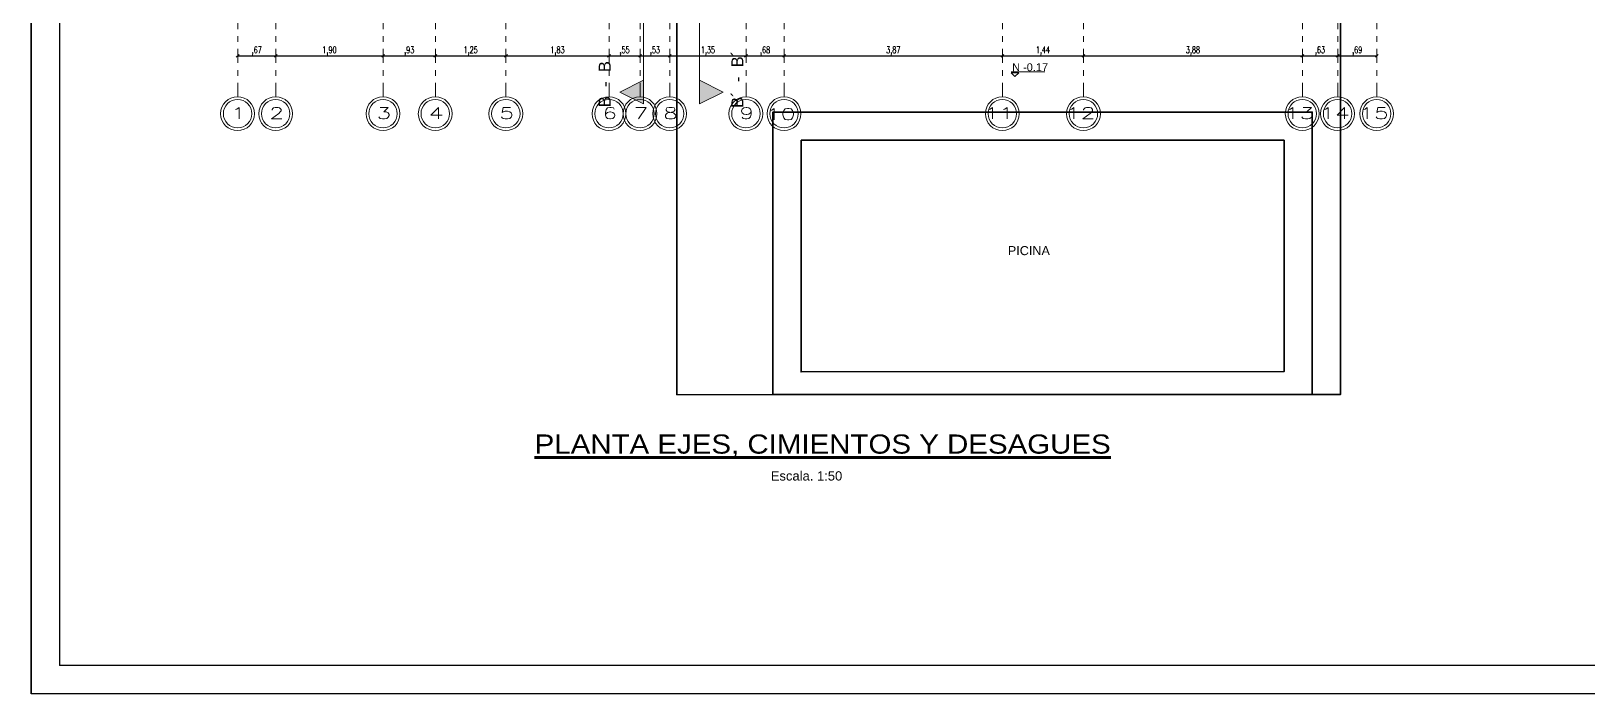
# Model space of a CAD drawing. Header units: metres. Extents: x -50 to 76, y -61 to 14.
# Drawn here: x -50.04 to -22.49, y -20.8 to -9.07 of the extents above; entities that cross this region are included whole.
import ezdxf
from ezdxf.enums import TextEntityAlignment as Align

# ---------------------------------------------------------------- set-up
doc = ezdxf.new("R2010")
doc.units = ezdxf.units.M
doc.header["$MEASUREMENT"] = 0
for name, pattern in [('CENTER', [2, 1.25, -0.25, 0.25, -0.25]), ('CENTERX2', [4, 2.5, -0.5, 0.5, -0.5]), ('DASHDOT2', [0.5, 0.25, -0.125, 0, -0.125])]:
    doc.linetypes.add(name, pattern=pattern)
for name, color, linetype, lineweight in [('1 CORTES', 113, 'Continuous', 18), ('1 NIVELES', 145, 'Continuous', 18), ('1 PISOS', 252, 'Continuous', 35), ('1 TEXTOS', 4, 'Continuous', 20), ('_TXT1', 7, 'Continuous', 0), ('achurados', 251, 'Continuous', 0), ('COTAS', 251, 'Continuous', 35), ('EJES', 251, 'CENTERX2', 0), ('F-PLANO 3', 81, 'Continuous', 20), ('TEXTO1', 7, 'Continuous', 60), ('TEXTOS', 4, 'Continuous', 25), ('TITULOS', 9, 'Continuous', 60)]:
    doc.layers.add(name, color=color, linetype=linetype, lineweight=lineweight)
doc.styles.add('DISEÑO', font='arial.ttf', dxfattribs={"width": 1.1})
doc.styles.add('Estilo_Generado_1', font='arial.ttf')
doc.styles.add('LEROY', font='arial.ttf')
doc.styles.add('ROMANS', font='romans', dxfattribs={"width": 0.7})
doc.dimstyles.new('Copy of ISO-25', dxfattribs={"dimtxt": 0.12, "dimasz": 0.05, "dimexe": 1.25, "dimexo": 0.625, "dimgap": 0.018, "dimtad": 1, "dimzin": 4, "dimtxsty": 'ROMANS', "dimblk": 'OBLIQUE', "dimcen": 2.5, "dimse1": 1, "dimse2": 1, "dimclrd": 251, "dimclrt": 14, "dimadec": 0, "dimazin": 0, "dimtfac": 1, "dimtix": 1, "dimtmove": 0, "dimatfit": 3, "dimldrblk": 'OBLIQUE', "dimfxl": 1, "dimtfill": 1, "dimarcsym": 0})

# ---------------------------------------------------------------- blocks, each defined once
blk = doc.blocks.new('FORMATO')
for p, q in [((-116.387, -41.272), (-116.387, -6.272)), ((-116.387, -6.272), (-116.387, -41.272)), ((-116.387, -6.272), (-116.387, -41.272)), ((-115.887, -6.772), (-115.887, -40.772)), ((-56.887, -40.772), (-115.887, -40.772)), ((-56.387, -41.272), (-116.387, -41.272))]:
    blk.add_line(p, q)
blk = doc.blocks.new('_Oblique')
at = {"color": 0, "linetype": 'ByBlock', "lineweight": -2}
blk.add_line((-0.5, -0.5), (0.5, 0.5), dxfattribs=at)
blk = doc.blocks.new('*D336')
at = {"layer": 'COTAS', "color": 251, "lineweight": -2, "transparency": 16777216}
blk.add_line((-46.381, -9.506), (-45.706, -9.506), dxfattribs=at)
at = {"layer": 'Defpoints', "color": 0, "transparency": 16777216}
for p in [(-46.381, -8.075), (-45.706, -8.075), (-45.706, -9.506)]:
    blk.add_point(p, dxfattribs=at)
at = {"layer": 'COTAS', "color": 251, "lineweight": -2, "transparency": 16777216, "xscale": 0.05, "yscale": 0.05, "zscale": 0.05, "rotation": 180}
blk.add_blockref('_Oblique', (-46.381, -9.506), dxfattribs=at)
at = {"layer": 'COTAS', "color": 251, "lineweight": -2, "transparency": 16777216, "xscale": 0.05, "yscale": 0.05, "zscale": 0.05}
blk.add_blockref('_Oblique', (-45.706, -9.506), dxfattribs=at)
at = {"layer": 'COTAS', "color": 14, "transparency": 16777216, "insert": (-46.044, -9.417), "char_height": 0.12, "attachment_point": 5, "style": 'ROMANS', "bg_fill": 3, "box_fill_scale": 1.25, "bg_fill_color": 256, "bg_fill_true_color": 13158600, "bg_fill_transparency": 0}
blk.add_mtext(',67', dxfattribs=at)
blk = doc.blocks.new('*D337')
at = {"layer": 'COTAS', "color": 251, "lineweight": -2, "transparency": 16777216}
blk.add_line((-45.706, -9.506), (-43.806, -9.506), dxfattribs=at)
at = {"layer": 'Defpoints', "color": 0, "transparency": 16777216}
for p in [(-45.706, -8.075), (-43.806, -9.506), (-43.806, -9.506)]:
    blk.add_point(p, dxfattribs=at)
at = {"layer": 'COTAS', "color": 251, "lineweight": -2, "transparency": 16777216, "xscale": 0.05, "yscale": 0.05, "zscale": 0.05, "rotation": 180}
blk.add_blockref('_Oblique', (-45.706, -9.506), dxfattribs=at)
at = {"layer": 'COTAS', "color": 251, "lineweight": -2, "transparency": 16777216, "xscale": 0.05, "yscale": 0.05, "zscale": 0.05}
blk.add_blockref('_Oblique', (-43.806, -9.506), dxfattribs=at)
at = {"layer": 'COTAS', "color": 14, "transparency": 16777216, "insert": (-44.756, -9.417), "char_height": 0.12, "attachment_point": 5, "style": 'ROMANS', "bg_fill": 3, "box_fill_scale": 1.25, "bg_fill_color": 256, "bg_fill_true_color": 13158600, "bg_fill_transparency": 0}
blk.add_mtext('1,90', dxfattribs=at)
blk = doc.blocks.new('*D338')
at = {"layer": 'COTAS', "color": 251, "lineweight": -2, "transparency": 16777216}
blk.add_line((-43.806, -9.506), (-42.881, -9.506), dxfattribs=at)
at = {"layer": 'Defpoints', "color": 0, "transparency": 16777216}
for p in [(-43.806, -9.506), (-42.881, -9.506), (-42.881, -9.506)]:
    blk.add_point(p, dxfattribs=at)
at = {"layer": 'COTAS', "color": 251, "lineweight": -2, "transparency": 16777216, "xscale": 0.05, "yscale": 0.05, "zscale": 0.05, "rotation": 180}
blk.add_blockref('_Oblique', (-43.806, -9.506), dxfattribs=at)
at = {"layer": 'COTAS', "color": 251, "lineweight": -2, "transparency": 16777216, "xscale": 0.05, "yscale": 0.05, "zscale": 0.05}
blk.add_blockref('_Oblique', (-42.881, -9.506), dxfattribs=at)
at = {"layer": 'COTAS', "color": 14, "transparency": 16777216, "insert": (-43.344, -9.417), "char_height": 0.12, "attachment_point": 5, "style": 'ROMANS', "bg_fill": 3, "box_fill_scale": 1.25, "bg_fill_color": 256, "bg_fill_true_color": 13158600, "bg_fill_transparency": 0}
blk.add_mtext(',93', dxfattribs=at)
blk = doc.blocks.new('*D339')
at = {"layer": 'COTAS', "color": 251, "lineweight": -2, "transparency": 16777216}
blk.add_line((-42.881, -9.506), (-41.631, -9.506), dxfattribs=at)
at = {"layer": 'Defpoints', "color": 0, "transparency": 16777216}
for p in [(-42.881, -9.506), (-41.631, -9.506), (-41.631, -9.506)]:
    blk.add_point(p, dxfattribs=at)
at = {"layer": 'COTAS', "color": 251, "lineweight": -2, "transparency": 16777216, "xscale": 0.05, "yscale": 0.05, "zscale": 0.05, "rotation": 180}
blk.add_blockref('_Oblique', (-42.881, -9.506), dxfattribs=at)
at = {"layer": 'COTAS', "color": 251, "lineweight": -2, "transparency": 16777216, "xscale": 0.05, "yscale": 0.05, "zscale": 0.05}
blk.add_blockref('_Oblique', (-41.631, -9.506), dxfattribs=at)
at = {"layer": 'COTAS', "color": 14, "transparency": 16777216, "insert": (-42.256, -9.417), "char_height": 0.12, "attachment_point": 5, "style": 'ROMANS', "bg_fill": 3, "box_fill_scale": 1.25, "bg_fill_color": 256, "bg_fill_true_color": 13158600, "bg_fill_transparency": 0}
blk.add_mtext('1,25', dxfattribs=at)
blk = doc.blocks.new('*D340')
at = {"layer": 'COTAS', "color": 251, "lineweight": -2, "transparency": 16777216}
blk.add_line((-41.631, -9.506), (-39.806, -9.506), dxfattribs=at)
at = {"layer": 'Defpoints', "color": 0, "transparency": 16777216}
for p in [(-41.631, -9.506), (-39.806, -9.506), (-39.806, -9.506)]:
    blk.add_point(p, dxfattribs=at)
at = {"layer": 'COTAS', "color": 251, "lineweight": -2, "transparency": 16777216, "xscale": 0.05, "yscale": 0.05, "zscale": 0.05, "rotation": 180}
blk.add_blockref('_Oblique', (-41.631, -9.506), dxfattribs=at)
at = {"layer": 'COTAS', "color": 251, "lineweight": -2, "transparency": 16777216, "xscale": 0.05, "yscale": 0.05, "zscale": 0.05}
blk.add_blockref('_Oblique', (-39.806, -9.506), dxfattribs=at)
at = {"layer": 'COTAS', "color": 14, "transparency": 16777216, "insert": (-40.719, -9.417), "char_height": 0.12, "attachment_point": 5, "style": 'ROMANS', "bg_fill": 3, "box_fill_scale": 1.25, "bg_fill_color": 256, "bg_fill_true_color": 13158600, "bg_fill_transparency": 0}
blk.add_mtext('1,83', dxfattribs=at)
blk = doc.blocks.new('*D341')
at = {"layer": 'COTAS', "color": 251, "lineweight": -2, "transparency": 16777216}
blk.add_line((-39.806, -9.506), (-39.256, -9.506), dxfattribs=at)
at = {"layer": 'Defpoints', "color": 0, "transparency": 16777216}
for p in [(-39.806, -9.506), (-39.256, -9.506), (-39.256, -9.506)]:
    blk.add_point(p, dxfattribs=at)
at = {"layer": 'COTAS', "color": 251, "lineweight": -2, "transparency": 16777216, "xscale": 0.05, "yscale": 0.05, "zscale": 0.05, "rotation": 180}
blk.add_blockref('_Oblique', (-39.806, -9.506), dxfattribs=at)
at = {"layer": 'COTAS', "color": 251, "lineweight": -2, "transparency": 16777216, "xscale": 0.05, "yscale": 0.05, "zscale": 0.05}
blk.add_blockref('_Oblique', (-39.256, -9.506), dxfattribs=at)
at = {"layer": 'COTAS', "color": 14, "transparency": 16777216, "insert": (-39.531, -9.417), "char_height": 0.12, "attachment_point": 5, "style": 'ROMANS', "bg_fill": 3, "box_fill_scale": 1.25, "bg_fill_color": 256, "bg_fill_true_color": 13158600, "bg_fill_transparency": 0}
blk.add_mtext(',55', dxfattribs=at)
blk = doc.blocks.new('*D342')
at = {"layer": 'COTAS', "color": 251, "lineweight": -2, "transparency": 16777216}
blk.add_line((-39.256, -9.506), (-38.731, -9.506), dxfattribs=at)
at = {"layer": 'Defpoints', "color": 0, "transparency": 16777216}
for p in [(-39.256, -9.506), (-38.731, -9.506), (-38.731, -9.506)]:
    blk.add_point(p, dxfattribs=at)
at = {"layer": 'COTAS', "color": 251, "lineweight": -2, "transparency": 16777216, "xscale": 0.05, "yscale": 0.05, "zscale": 0.05, "rotation": 180}
blk.add_blockref('_Oblique', (-39.256, -9.506), dxfattribs=at)
at = {"layer": 'COTAS', "color": 251, "lineweight": -2, "transparency": 16777216, "xscale": 0.05, "yscale": 0.05, "zscale": 0.05}
blk.add_blockref('_Oblique', (-38.731, -9.506), dxfattribs=at)
at = {"layer": 'COTAS', "color": 14, "transparency": 16777216, "insert": (-38.994, -9.417), "char_height": 0.12, "attachment_point": 5, "style": 'ROMANS', "bg_fill": 3, "box_fill_scale": 1.25, "bg_fill_color": 256, "bg_fill_true_color": 13158600, "bg_fill_transparency": 0}
blk.add_mtext(',53', dxfattribs=at)
blk = doc.blocks.new('*D343')
at = {"layer": 'COTAS', "color": 251, "lineweight": -2, "transparency": 16777216}
blk.add_line((-38.731, -9.506), (-37.381, -9.506), dxfattribs=at)
at = {"layer": 'Defpoints', "color": 0, "transparency": 16777216}
for p in [(-38.731, -9.506), (-37.381, -9.506), (-37.381, -9.506)]:
    blk.add_point(p, dxfattribs=at)
at = {"layer": 'COTAS', "color": 251, "lineweight": -2, "transparency": 16777216, "xscale": 0.05, "yscale": 0.05, "zscale": 0.05, "rotation": 180}
blk.add_blockref('_Oblique', (-38.731, -9.506), dxfattribs=at)
at = {"layer": 'COTAS', "color": 251, "lineweight": -2, "transparency": 16777216, "xscale": 0.05, "yscale": 0.05, "zscale": 0.05}
blk.add_blockref('_Oblique', (-37.381, -9.506), dxfattribs=at)
at = {"layer": 'COTAS', "color": 14, "transparency": 16777216, "insert": (-38.056, -9.417), "char_height": 0.12, "attachment_point": 5, "style": 'ROMANS', "bg_fill": 3, "box_fill_scale": 1.25, "bg_fill_color": 256, "bg_fill_true_color": 13158600, "bg_fill_transparency": 0}
blk.add_mtext('1,35', dxfattribs=at)
blk = doc.blocks.new('*D344')
at = {"layer": 'COTAS', "color": 251, "lineweight": -2, "transparency": 16777216}
blk.add_line((-37.381, -9.506), (-36.706, -9.506), dxfattribs=at)
at = {"layer": 'Defpoints', "color": 0, "transparency": 16777216}
for p in [(-37.381, -9.506), (-36.706, -9.506), (-36.706, -9.506)]:
    blk.add_point(p, dxfattribs=at)
at = {"layer": 'COTAS', "color": 251, "lineweight": -2, "transparency": 16777216, "xscale": 0.05, "yscale": 0.05, "zscale": 0.05, "rotation": 180}
blk.add_blockref('_Oblique', (-37.381, -9.506), dxfattribs=at)
at = {"layer": 'COTAS', "color": 251, "lineweight": -2, "transparency": 16777216, "xscale": 0.05, "yscale": 0.05, "zscale": 0.05}
blk.add_blockref('_Oblique', (-36.706, -9.506), dxfattribs=at)
at = {"layer": 'COTAS', "color": 14, "transparency": 16777216, "insert": (-37.044, -9.417), "char_height": 0.12, "attachment_point": 5, "style": 'ROMANS', "bg_fill": 3, "box_fill_scale": 1.25, "bg_fill_color": 256, "bg_fill_true_color": 13158600, "bg_fill_transparency": 0}
blk.add_mtext(',68', dxfattribs=at)
blk = doc.blocks.new('*D345')
at = {"layer": 'COTAS', "color": 251, "lineweight": -2, "transparency": 16777216}
blk.add_line((-36.706, -9.506), (-32.841, -9.506), dxfattribs=at)
at = {"layer": 'Defpoints', "color": 0, "transparency": 16777216}
for p in [(-36.706, -9.506), (-32.841, -9.506), (-32.841, -9.506)]:
    blk.add_point(p, dxfattribs=at)
at = {"layer": 'COTAS', "color": 251, "lineweight": -2, "transparency": 16777216, "xscale": 0.05, "yscale": 0.05, "zscale": 0.05, "rotation": 180}
blk.add_blockref('_Oblique', (-36.706, -9.506), dxfattribs=at)
at = {"layer": 'COTAS', "color": 251, "lineweight": -2, "transparency": 16777216, "xscale": 0.05, "yscale": 0.05, "zscale": 0.05}
blk.add_blockref('_Oblique', (-32.841, -9.506), dxfattribs=at)
at = {"layer": 'COTAS', "color": 14, "transparency": 16777216, "insert": (-34.774, -9.417), "char_height": 0.12, "attachment_point": 5, "style": 'ROMANS', "bg_fill": 3, "box_fill_scale": 1.25, "bg_fill_color": 256, "bg_fill_true_color": 13158600, "bg_fill_transparency": 0}
blk.add_mtext('3,87', dxfattribs=at)
blk = doc.blocks.new('*D346')
at = {"layer": 'COTAS', "color": 251, "lineweight": -2, "transparency": 16777216}
blk.add_line((-32.841, -9.506), (-31.406, -9.506), dxfattribs=at)
at = {"layer": 'Defpoints', "color": 0, "transparency": 16777216}
for p in [(-32.841, -9.506), (-31.406, -9.506), (-31.406, -9.506)]:
    blk.add_point(p, dxfattribs=at)
at = {"layer": 'COTAS', "color": 251, "lineweight": -2, "transparency": 16777216, "xscale": 0.05, "yscale": 0.05, "zscale": 0.05, "rotation": 180}
blk.add_blockref('_Oblique', (-32.841, -9.506), dxfattribs=at)
at = {"layer": 'COTAS', "color": 251, "lineweight": -2, "transparency": 16777216, "xscale": 0.05, "yscale": 0.05, "zscale": 0.05}
blk.add_blockref('_Oblique', (-31.406, -9.506), dxfattribs=at)
at = {"layer": 'COTAS', "color": 14, "transparency": 16777216, "insert": (-32.124, -9.417), "char_height": 0.12, "attachment_point": 5, "style": 'ROMANS', "bg_fill": 3, "box_fill_scale": 1.25, "bg_fill_color": 256, "bg_fill_true_color": 13158600, "bg_fill_transparency": 0}
blk.add_mtext('1,44', dxfattribs=at)
blk = doc.blocks.new('*D347')
at = {"layer": 'COTAS', "color": 251, "lineweight": -2, "transparency": 16777216}
blk.add_line((-31.406, -9.506), (-27.531, -9.506), dxfattribs=at)
at = {"layer": 'Defpoints', "color": 0, "transparency": 16777216}
for p in [(-31.406, -9.506), (-27.531, -9.506), (-27.531, -9.506)]:
    blk.add_point(p, dxfattribs=at)
at = {"layer": 'COTAS', "color": 251, "lineweight": -2, "transparency": 16777216, "xscale": 0.05, "yscale": 0.05, "zscale": 0.05, "rotation": 180}
blk.add_blockref('_Oblique', (-31.406, -9.506), dxfattribs=at)
at = {"layer": 'COTAS', "color": 251, "lineweight": -2, "transparency": 16777216, "xscale": 0.05, "yscale": 0.05, "zscale": 0.05}
blk.add_blockref('_Oblique', (-27.531, -9.506), dxfattribs=at)
at = {"layer": 'COTAS', "color": 14, "transparency": 16777216, "insert": (-29.469, -9.417), "char_height": 0.12, "attachment_point": 5, "style": 'ROMANS', "bg_fill": 3, "box_fill_scale": 1.25, "bg_fill_color": 256, "bg_fill_true_color": 13158600, "bg_fill_transparency": 0}
blk.add_mtext('3,88', dxfattribs=at)
blk = doc.blocks.new('*D348')
at = {"layer": 'COTAS', "color": 251, "lineweight": -2, "transparency": 16777216}
blk.add_line((-27.531, -9.506), (-26.906, -9.506), dxfattribs=at)
at = {"layer": 'Defpoints', "color": 0, "transparency": 16777216}
for p in [(-27.531, -9.506), (-26.906, -9.506), (-26.906, -9.506)]:
    blk.add_point(p, dxfattribs=at)
at = {"layer": 'COTAS', "color": 251, "lineweight": -2, "transparency": 16777216, "xscale": 0.05, "yscale": 0.05, "zscale": 0.05, "rotation": 180}
blk.add_blockref('_Oblique', (-27.531, -9.506), dxfattribs=at)
at = {"layer": 'COTAS', "color": 251, "lineweight": -2, "transparency": 16777216, "xscale": 0.05, "yscale": 0.05, "zscale": 0.05}
blk.add_blockref('_Oblique', (-26.906, -9.506), dxfattribs=at)
at = {"layer": 'COTAS', "color": 14, "transparency": 16777216, "insert": (-27.219, -9.417), "char_height": 0.12, "attachment_point": 5, "style": 'ROMANS', "bg_fill": 3, "box_fill_scale": 1.25, "bg_fill_color": 256, "bg_fill_true_color": 13158600, "bg_fill_transparency": 0}
blk.add_mtext(',63', dxfattribs=at)
blk = doc.blocks.new('*D349')
at = {"layer": 'COTAS', "color": 251, "lineweight": -2, "transparency": 16777216}
blk.add_line((-26.906, -9.506), (-26.214, -9.506), dxfattribs=at)
at = {"layer": 'Defpoints', "color": 0, "transparency": 16777216}
for p in [(-26.906, -9.506), (-26.214, -9.506), (-26.214, -9.506)]:
    blk.add_point(p, dxfattribs=at)
at = {"layer": 'COTAS', "color": 251, "lineweight": -2, "transparency": 16777216, "xscale": 0.05, "yscale": 0.05, "zscale": 0.05, "rotation": 180}
blk.add_blockref('_Oblique', (-26.906, -9.506), dxfattribs=at)
at = {"layer": 'COTAS', "color": 251, "lineweight": -2, "transparency": 16777216, "xscale": 0.05, "yscale": 0.05, "zscale": 0.05}
blk.add_blockref('_Oblique', (-26.214, -9.506), dxfattribs=at)
at = {"layer": 'COTAS', "color": 14, "transparency": 16777216, "insert": (-26.56, -9.417), "char_height": 0.12, "attachment_point": 5, "style": 'ROMANS', "bg_fill": 3, "box_fill_scale": 1.25, "bg_fill_color": 256, "bg_fill_true_color": 13158600, "bg_fill_transparency": 0}
blk.add_mtext(',69', dxfattribs=at)

msp = doc.modelspace()

# ---------------------------------------------------------------- hatches: boundary and pattern name
at = {"layer": '1 CORTES'}
for points in [[(-39.194, -9.936), (-39.615, -10.146), (-39.194, -10.357)], [(-38.204, -9.936), (-38.204, -10.357), (-37.783, -10.146)]]:
    msp.add_hatch(color=256, dxfattribs=at).paths.add_polyline_path(points)

# ---------------------------------------------------------------- linework, layer by layer
for p, q in [((-38.204, -10.357), (-38.204, -9.757)), ((-39.615, -10.146), (-39.194, -9.936)), ((-39.194, -10.357), (-39.615, -10.146)), ((-39.194, -9.936), (-39.194, -10.357)), ((-38.204, -9.936), (-38.204, -10.357)), ((-37.783, -10.146), (-38.204, -9.936)), ((-38.204, -10.357), (-37.783, -10.146))]:
    msp.add_line(p, q, dxfattribs=at)
at = {"layer": '1 NIVELES', "color": 2, "linetype": 'CENTER'}
for p, q in [((-32.688, -9.789), (-32.091, -9.789)), ((-32.62, -9.873), (-32.685, -9.808)), ((-32.685, -9.808), (-32.554, -9.808)), ((-32.62, -9.873), (-32.554, -9.808))]:
    msp.add_line(p, q, dxfattribs=at)
at = {"layer": '1 PISOS'}
msp.add_line((-36.906, -15.5), (-27.356, -15.5), dxfattribs=at)
msp.add_lwpolyline([(-36.406, -11), (-27.856, -11), (-27.856, -15.096), (-36.406, -15.1)], close=True, dxfattribs=at)
at = {"layer": 'achurados', "color": 251, "linetype": 'ByBlock'}
for centre in [(-46.383, -10.529), (-45.708, -10.529), (-43.808, -10.529), (-42.883, -10.529), (-41.633, -10.529), (-39.808, -10.529), (-39.258, -10.529), (-38.733, -10.529), (-37.383, -10.529), (-36.708, -10.529), (-32.843, -10.529), (-31.408, -10.529), (-27.533, -10.529), (-26.908, -10.529), (-26.216, -10.529)]:
    msp.add_circle(centre, 0.3, dxfattribs=at)
at = {"layer": 'EJES', "linetype": 'DASHDOT2'}
for p, q in [((-46.381, -10.231), (-46.381, 7.233)), ((-46.381, -10.231), (-46.381, 7.233)), ((-45.706, -10.231), (-45.706, 7.233)), ((-45.706, -10.231), (-45.706, 7.233)), ((-43.806, -10.231), (-43.806, 7.233)), ((-43.806, -10.231), (-43.806, 7.233)), ((-42.881, -10.231), (-42.881, 7.233)), ((-42.881, -10.231), (-42.881, 7.233)), ((-41.631, -10.231), (-41.631, 7.233)), ((-41.631, -10.231), (-41.631, 7.233)), ((-39.806, -10.231), (-39.806, 7.233)), ((-39.256, -10.231), (-39.256, 7.233)), ((-38.731, -10.231), (-38.731, 7.233)), ((-38.731, -10.231), (-38.731, 7.233)), ((-37.381, -10.231), (-37.381, 7.233)), ((-37.381, -10.231), (-37.381, 7.233)), ((-36.706, -10.231), (-36.706, 7.233)), ((-36.706, -10.231), (-36.706, 7.233)), ((-32.841, -10.231), (-32.841, 7.233)), ((-32.841, -10.231), (-32.841, 7.233)), ((-31.406, -10.231), (-31.406, 7.233)), ((-31.406, -10.231), (-31.406, 7.233)), ((-27.531, -10.231), (-27.531, 7.233)), ((-27.531, -10.231), (-27.531, 7.233)), ((-26.906, -10.231), (-26.906, 7.233)), ((-26.214, -10.231), (-26.214, 7.233))]:
    msp.add_line(p, q, dxfattribs=at)
at = {"layer": 'F-PLANO 3', "color": 1, "linetype": 'ByBlock'}
for centre in [(-46.383, -10.529), (-45.708, -10.529), (-43.808, -10.529), (-42.883, -10.529), (-41.633, -10.529), (-39.808, -10.529), (-39.258, -10.529), (-38.733, -10.529), (-37.383, -10.529), (-36.708, -10.529), (-32.843, -10.529), (-31.408, -10.529), (-27.533, -10.529), (-26.908, -10.529), (-26.216, -10.529)]:
    msp.add_circle(centre, 0.252, dxfattribs=at)

# ---------------------------------------------------------------- block references
msp.add_blockref('FORMATO', (66.349, 20.472))

# ---------------------------------------------------------------- texts
at = {"layer": '1 TEXTOS', "insert": (-32.746, -12.873), "char_height": 0.16, "attachment_point": 1, "style": 'Estilo_Generado_1'}
msp.add_mtext('\\A1;PICINA', dxfattribs=at)
at = {"layer": '_TXT1', "style": 'ROMANS', "width": 1.5}
for s, height, p in [('1', 0.204, (-46.499, -10.622)), ('2', 0.204, (-45.824, -10.622)), ('3', 0.204, (-43.924, -10.622)), ('4', 0.204, (-42.999, -10.622)), ('5', 0.204, (-41.749, -10.622)), ('6', 0.204, (-39.924, -10.622)), ('7', 0.204, (-39.374, -10.622)), ('8', 0.204, (-38.849, -10.622)), ('9', 0.204, (-37.499, -10.622)), ('10', 0.2042, (-37.029, -10.639)), ('11', 0.2042, (-33.164, -10.622)), ('12', 0.2042, (-31.719, -10.622)), ('13', 0.2042, (-27.844, -10.622)), ('14', 0.2042, (-27.219, -10.622)), ('15', 0.2042, (-26.526, -10.622))]:
    msp.add_text(s, height=height, dxfattribs=at).set_placement(p)
at = {"layer": 'TEXTO1', "style": 'DISEÑO'}
msp.add_text('Escala. 1:50', height=0.16459, dxfattribs=at).set_placement((-36.31, -17.073), align=Align.BOTTOM_CENTER)
at = {"layer": 'TITULOS', "style": 'DISEÑO', "width": 1.1}
msp.add_text('%%UPLANTA EJES, CIMIENTOS Y DESAGUES', height=0.33936, dxfattribs=at).set_placement((-36.024, -16.649), align=Align.BOTTOM_CENTER)

# ---------------------------------------------------------------- next in the draw order: dimensions: what is measured, and where the dimension line sits
at = {"layer": 'COTAS'}
dim = msp.add_linear_dim(base=(-45.70644921, -9.50642082), p1=(-46.38144917, -8.075), p2=(-45.70644921, -8.075), dimstyle='Copy of ISO-25', dxfattribs=at)
dim.commit()
dim.dimension.update_dxf_attribs({"geometry": '*D336', "text_midpoint": (-46.04394919, -9.41699225)})

# ---------------------------------------------------------------- next in the draw order: dimensions: what is measured, and where the dimension line sits
dim = msp.add_linear_dim(base=(-43.806, -9.506), p1=(-45.706, -8.075), p2=(-43.806, -9.506), dimstyle='Copy of ISO-25', override={"dimtmove": 1}, dxfattribs=at)
dim.commit()
dim.dimension.update_dxf_attribs({"geometry": '*D337', "text_midpoint": (-44.756, -9.417)})

# ---------------------------------------------------------------- next in the draw order: dimensions: what is measured, and where the dimension line sits
dim = msp.add_linear_dim(base=(-42.881449171, -9.506420823), p1=(-43.806449171, -9.506420823), p2=(-42.881449171, -9.506420823), dimstyle='Copy of ISO-25', override={"dimtmove": 1}, dxfattribs=at)
dim.commit()
dim.dimension.update_dxf_attribs({"geometry": '*D338', "text_midpoint": (-43.343949171, -9.416992252)})

# ---------------------------------------------------------------- next in the draw order: dimensions: what is measured, and where the dimension line sits
dim = msp.add_linear_dim(base=(-41.631, -9.506), p1=(-42.881, -9.506), p2=(-41.631, -9.506), dimstyle='Copy of ISO-25', override={"dimtmove": 1}, dxfattribs=at)
dim.commit()
dim.dimension.update_dxf_attribs({"geometry": '*D339', "text_midpoint": (-42.256, -9.417)})

# ---------------------------------------------------------------- next in the draw order: dimensions: what is measured, and where the dimension line sits
dim = msp.add_linear_dim(base=(-39.806449171, -9.506420823), p1=(-41.631449171, -9.506420823), p2=(-39.806449171, -9.506420823), dimstyle='Copy of ISO-25', override={"dimtmove": 1}, dxfattribs=at)
dim.commit()
dim.dimension.update_dxf_attribs({"geometry": '*D340', "text_midpoint": (-40.718949171, -9.416992252)})

# ---------------------------------------------------------------- next in the draw order: dimensions: what is measured, and where the dimension line sits
dim = msp.add_linear_dim(base=(-39.256, -9.506), p1=(-39.806, -9.506), p2=(-39.256, -9.506), dimstyle='Copy of ISO-25', override={"dimtmove": 1}, dxfattribs=at)
dim.commit()
dim.dimension.update_dxf_attribs({"geometry": '*D341', "text_midpoint": (-39.531, -9.417)})

# ---------------------------------------------------------------- next in the draw order: texts
at = {"layer": '1 CORTES', "style": 'Estilo_Generado_1'}
msp.add_text('B  -  B', height=0.2107, rotation=90, dxfattribs=at).set_placement((-39.778, -10.415))

# ---------------------------------------------------------------- next in the draw order: dimensions: what is measured, and where the dimension line sits
at = {"layer": 'COTAS'}
dim = msp.add_linear_dim(base=(-38.731449171, -9.506420823), p1=(-39.256449171, -9.506420823), p2=(-38.731449171, -9.506420823), dimstyle='Copy of ISO-25', override={"dimtmove": 1}, dxfattribs=at)
dim.commit()
dim.dimension.update_dxf_attribs({"geometry": '*D342', "text_midpoint": (-38.993949171, -9.416992252)})

# ---------------------------------------------------------------- next in the draw order: linework, layer by layer
at = {"layer": '1 CORTES'}
msp.add_line((-39.194, -9.936), (-39.194, 7.946), dxfattribs=at)

# ---------------------------------------------------------------- next in the draw order: dimensions: what is measured, and where the dimension line sits
at = {"layer": 'COTAS'}
dim = msp.add_linear_dim(base=(-37.381, -9.506), p1=(-38.731, -9.506), p2=(-37.381, -9.506), dimstyle='Copy of ISO-25', override={"dimtmove": 1}, dxfattribs=at)
dim.commit()
dim.dimension.update_dxf_attribs({"geometry": '*D343', "text_midpoint": (-38.056, -9.417)})

# ---------------------------------------------------------------- next in the draw order: linework, layer by layer
at = {"layer": '1 CORTES'}
msp.add_line((-38.204, 7.946), (-38.204, -9.936), dxfattribs=at)

# ---------------------------------------------------------------- next in the draw order: dimensions: what is measured, and where the dimension line sits
at = {"layer": 'COTAS'}
dim = msp.add_linear_dim(base=(-36.706449171, -9.506420823), p1=(-37.381449171, -9.506420823), p2=(-36.706449171, -9.506420823), dimstyle='Copy of ISO-25', override={"dimtmove": 1}, dxfattribs=at)
dim.commit()
dim.dimension.update_dxf_attribs({"geometry": '*D344', "text_midpoint": (-37.043949171, -9.416992252)})

# ---------------------------------------------------------------- next in the draw order: texts
at = {"layer": '1 CORTES', "style": 'Estilo_Generado_1'}
msp.add_text('B´  -  B´', height=0.2107, rotation=90, dxfattribs=at).set_placement((-37.429, -10.428))

# ---------------------------------------------------------------- next in the draw order: dimensions: what is measured, and where the dimension line sits
at = {"layer": 'COTAS'}
dim = msp.add_linear_dim(base=(-32.841449171, -9.506420823), p1=(-36.706449171, -9.506420823), p2=(-32.841449171, -9.506420823), dimstyle='Copy of ISO-25', override={"dimtmove": 1}, dxfattribs=at)
dim.commit()
dim.dimension.update_dxf_attribs({"geometry": '*D345', "text_midpoint": (-34.773949171, -9.416992252)})

# ---------------------------------------------------------------- next in the draw order: dimensions: what is measured, and where the dimension line sits
dim = msp.add_linear_dim(base=(-31.406449171, -9.506420823), p1=(-32.841449171, -9.506420823), p2=(-31.406449171, -9.506420823), dimstyle='Copy of ISO-25', override={"dimtmove": 1}, dxfattribs=at)
dim.commit()
dim.dimension.update_dxf_attribs({"geometry": '*D346', "text_midpoint": (-32.123949171, -9.416992252)})

# ---------------------------------------------------------------- next in the draw order: texts
at = {"layer": 'TEXTOS', "color": 2, "style": 'LEROY'}
msp.add_text('N -0.17', height=0.1389, rotation=0.0654, dxfattribs=at).set_placement((-32.67, -9.776))

# ---------------------------------------------------------------- next in the draw order: dimensions: what is measured, and where the dimension line sits
at = {"layer": 'COTAS'}
dim = msp.add_linear_dim(base=(-27.531449171, -9.506420823), p1=(-31.406449171, -9.506420823), p2=(-27.531449171, -9.506420823), dimstyle='Copy of ISO-25', override={"dimtmove": 1}, dxfattribs=at)
dim.commit()
dim.dimension.update_dxf_attribs({"geometry": '*D347', "text_midpoint": (-29.468949171, -9.416992252)})

# ---------------------------------------------------------------- next in the draw order: dimensions: what is measured, and where the dimension line sits
dim = msp.add_linear_dim(base=(-26.906449171, -9.506420823), p1=(-27.531449171, -9.506420823), p2=(-26.906449171, -9.506420823), dimstyle='Copy of ISO-25', override={"dimtmove": 1}, dxfattribs=at)
dim.commit()
dim.dimension.update_dxf_attribs({"geometry": '*D348', "text_midpoint": (-27.218949171, -9.416992252)})

# ---------------------------------------------------------------- next in the draw order: dimensions: what is measured, and where the dimension line sits
dim = msp.add_linear_dim(base=(-26.214, -9.506), p1=(-26.906, -9.506), p2=(-26.214, -9.506), dimstyle='Copy of ISO-25', override={"dimtmove": 1}, dxfattribs=at)
dim.commit()
dim.dimension.update_dxf_attribs({"geometry": '*D349', "text_midpoint": (-26.56, -9.417)})

# ---------------------------------------------------------------- next in the draw order: linework, layer by layer
at = {"layer": '1 PISOS'}
msp.add_lwpolyline([(-38.606, -8.75), (-27.356, -8.75), (-27.356, -3.75), (-26.856, -3.75), (-26.856, -15.5), (-27.356, -15.5), (-27.356, -10.5), (-36.906, -10.5), (-36.906, -15.5), (-38.606, -15.505)], close=True, dxfattribs=at)

doc.saveas('drawing.dxf')
